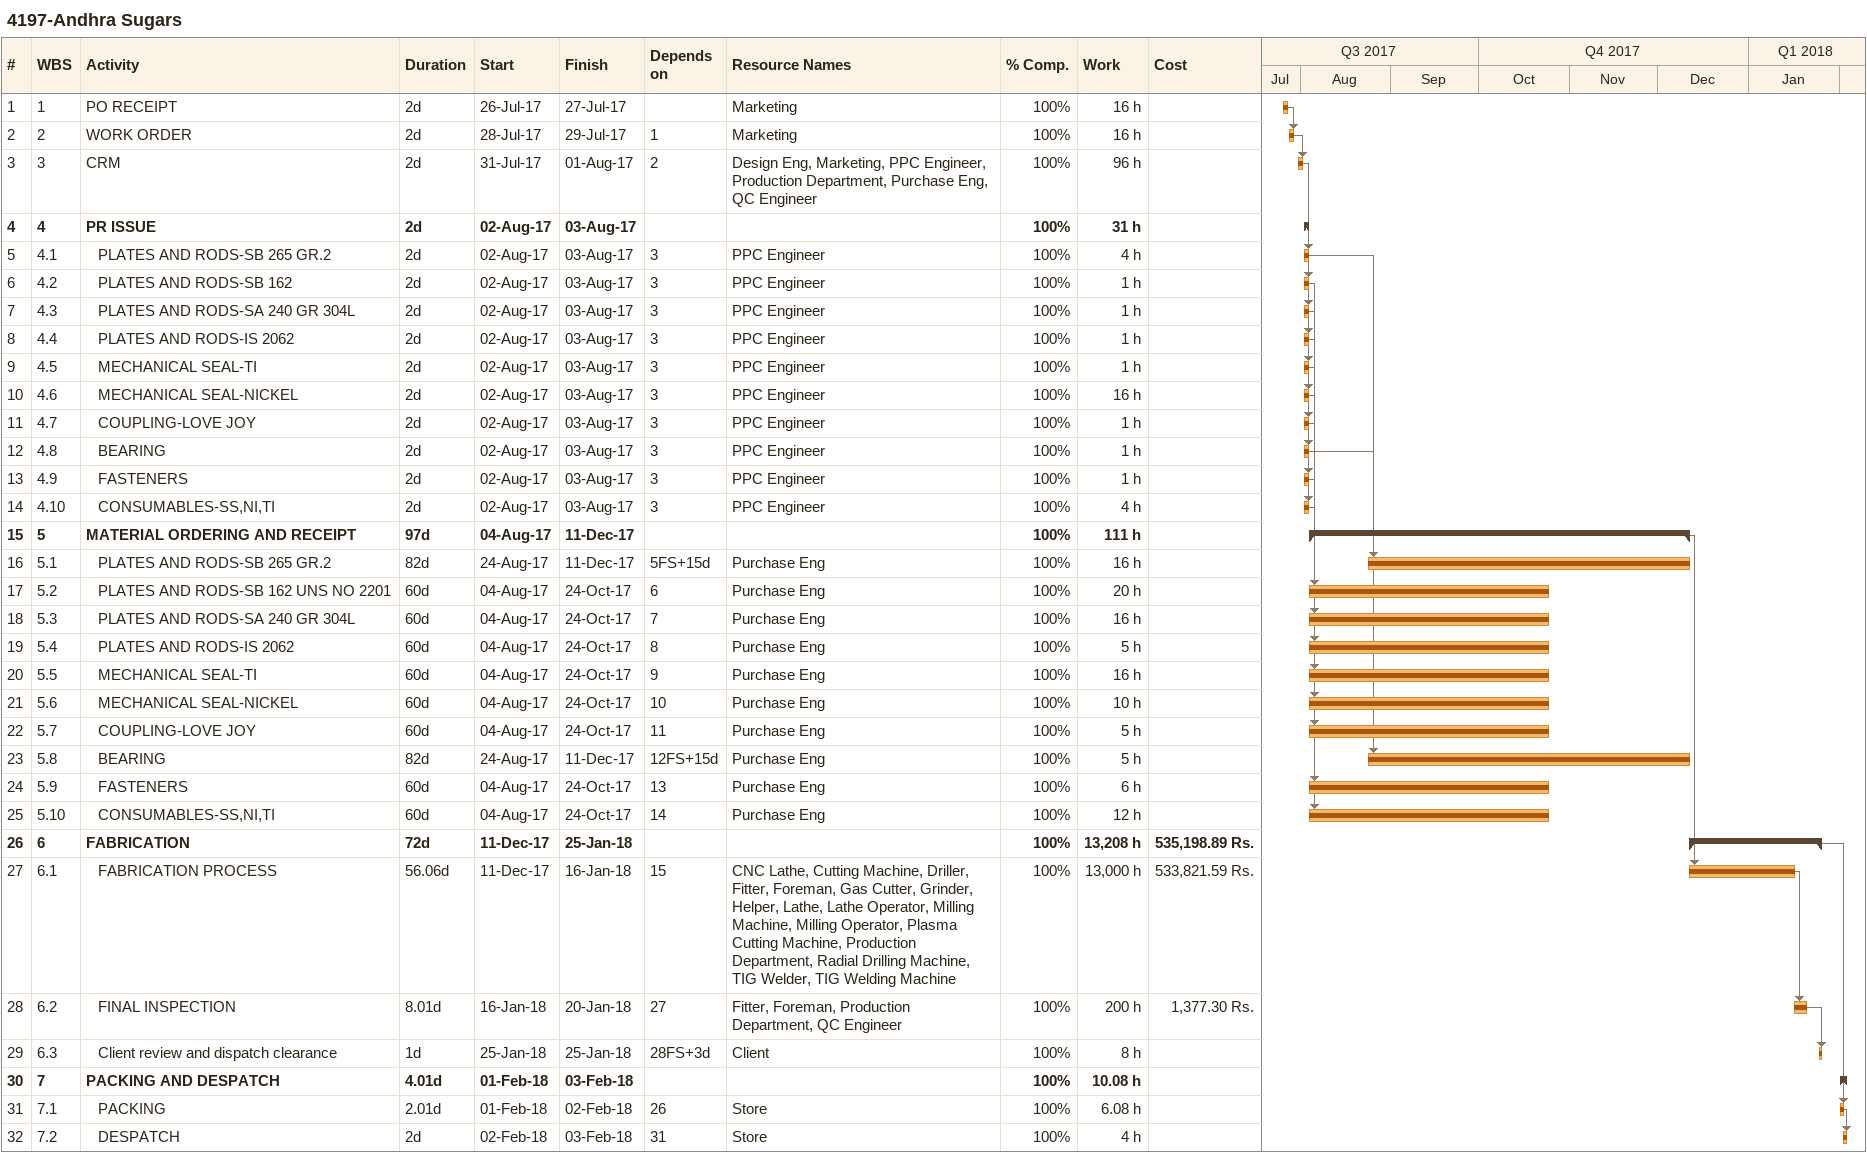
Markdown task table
4197-Andhra Sugars

| ID | WBS | Task | Duration | Start | Finish | Predecessors | Resources | % complete | Work (h) | Cost (Rs.) |
|---|---|---|---|---|---|---|---|---|---|---|
| 1 | 1 | PO RECEIPT | 2d | 2017-07-26 | 2017-07-27 |  | Marketing | 100 | 16 |  |
| 2 | 2 | WORK ORDER | 2d | 2017-07-28 | 2017-07-29 | 1 | Marketing | 100 | 16 |  |
| 3 | 3 | CRM | 2d | 2017-07-31 | 2017-08-01 | 2 | Design Eng, Marketing, PPC Engineer, Production Department, Purchase Eng, QC Engineer | 100 | 96 |  |
| 4 | 4 | **PR ISSUE** | 2d | 2017-08-02 | 2017-08-03 |  |  | 100 | 31 |  |
| 5 | 4.1 | PLATES AND RODS-SB 265 GR.2 | 2d | 2017-08-02 | 2017-08-03 | 3 | PPC Engineer | 100 | 4 |  |
| 6 | 4.2 | PLATES AND RODS-SB 162 | 2d | 2017-08-02 | 2017-08-03 | 3 | PPC Engineer | 100 | 1 |  |
| 7 | 4.3 | PLATES AND RODS-SA 240 GR 304L | 2d | 2017-08-02 | 2017-08-03 | 3 | PPC Engineer | 100 | 1 |  |
| 8 | 4.4 | PLATES AND RODS-IS 2062 | 2d | 2017-08-02 | 2017-08-03 | 3 | PPC Engineer | 100 | 1 |  |
| 9 | 4.5 | MECHANICAL SEAL-TI | 2d | 2017-08-02 | 2017-08-03 | 3 | PPC Engineer | 100 | 1 |  |
| 10 | 4.6 | MECHANICAL SEAL-NICKEL | 2d | 2017-08-02 | 2017-08-03 | 3 | PPC Engineer | 100 | 16 |  |
| 11 | 4.7 | COUPLING-LOVE JOY | 2d | 2017-08-02 | 2017-08-03 | 3 | PPC Engineer | 100 | 1 |  |
| 12 | 4.8 | BEARING | 2d | 2017-08-02 | 2017-08-03 | 3 | PPC Engineer | 100 | 1 |  |
| 13 | 4.9 | FASTENERS | 2d | 2017-08-02 | 2017-08-03 | 3 | PPC Engineer | 100 | 1 |  |
| 14 | 4.10 | CONSUMABLES-SS,NI,TI | 2d | 2017-08-02 | 2017-08-03 | 3 | PPC Engineer | 100 | 4 |  |
| 15 | 5 | **MATERIAL ORDERING AND RECEIPT** | 97d | 2017-08-04 | 2017-12-11 |  |  | 100 | 111 |  |
| 16 | 5.1 | PLATES AND RODS-SB 265 GR.2 | 82d | 2017-08-24 | 2017-12-11 | 5FS+15d | Purchase Eng | 100 | 16 |  |
| 17 | 5.2 | PLATES AND RODS-SB 162 UNS NO 2201 | 60d | 2017-08-04 | 2017-10-24 | 6 | Purchase Eng | 100 | 20 |  |
| 18 | 5.3 | PLATES AND RODS-SA 240 GR 304L | 60d | 2017-08-04 | 2017-10-24 | 7 | Purchase Eng | 100 | 16 |  |
| 19 | 5.4 | PLATES AND RODS-IS 2062 | 60d | 2017-08-04 | 2017-10-24 | 8 | Purchase Eng | 100 | 5 |  |
| 20 | 5.5 | MECHANICAL SEAL-TI | 60d | 2017-08-04 | 2017-10-24 | 9 | Purchase Eng | 100 | 16 |  |
| 21 | 5.6 | MECHANICAL SEAL-NICKEL | 60d | 2017-08-04 | 2017-10-24 | 10 | Purchase Eng | 100 | 10 |  |
| 22 | 5.7 | COUPLING-LOVE JOY | 60d | 2017-08-04 | 2017-10-24 | 11 | Purchase Eng | 100 | 5 |  |
| 23 | 5.8 | BEARING | 82d | 2017-08-24 | 2017-12-11 | 12FS+15d | Purchase Eng | 100 | 5 |  |
| 24 | 5.9 | FASTENERS | 60d | 2017-08-04 | 2017-10-24 | 13 | Purchase Eng | 100 | 6 |  |
| 25 | 5.10 | CONSUMABLES-SS,NI,TI | 60d | 2017-08-04 | 2017-10-24 | 14 | Purchase Eng | 100 | 12 |  |
| 26 | 6 | **FABRICATION** | 72d | 2017-12-11 | 2018-01-25 |  |  | 100 | 13208 | 535198.89 |
| 27 | 6.1 | FABRICATION PROCESS | 56.06d | 2017-12-11 | 2018-01-16 | 15 | CNC Lathe, Cutting Machine, Driller, Fitter, Foreman, Gas Cutter, Grinder, Helper, Lathe, Lathe Operator, Milling Machine, Milling Operator, Plasma Cutting Machine, Production Department, Radial Drilling Machine, TIG Welder, TIG Welding Machine | 100 | 13000 | 533821.59 |
| 28 | 6.2 | FINAL INSPECTION | 8.01d | 2018-01-16 | 2018-01-20 | 27 | Fitter, Foreman, Production Department, QC Engineer | 100 | 200 | 1377.30 |
| 29 | 6.3 | Client review and dispatch clearance | 1d | 2018-01-25 | 2018-01-25 | 28FS+3d | Client | 100 | 8 |  |
| 30 | 7 | **PACKING AND DESPATCH** | 4.01d | 2018-02-01 | 2018-02-03 |  |  | 100 | 10.08 |  |
| 31 | 7.1 | PACKING | 2.01d | 2018-02-01 | 2018-02-02 | 26 | Store | 100 | 6.08 |  |
| 32 | 7.2 | DESPATCH | 2d | 2018-02-02 | 2018-02-03 | 31 | Store | 100 | 4 |  |
